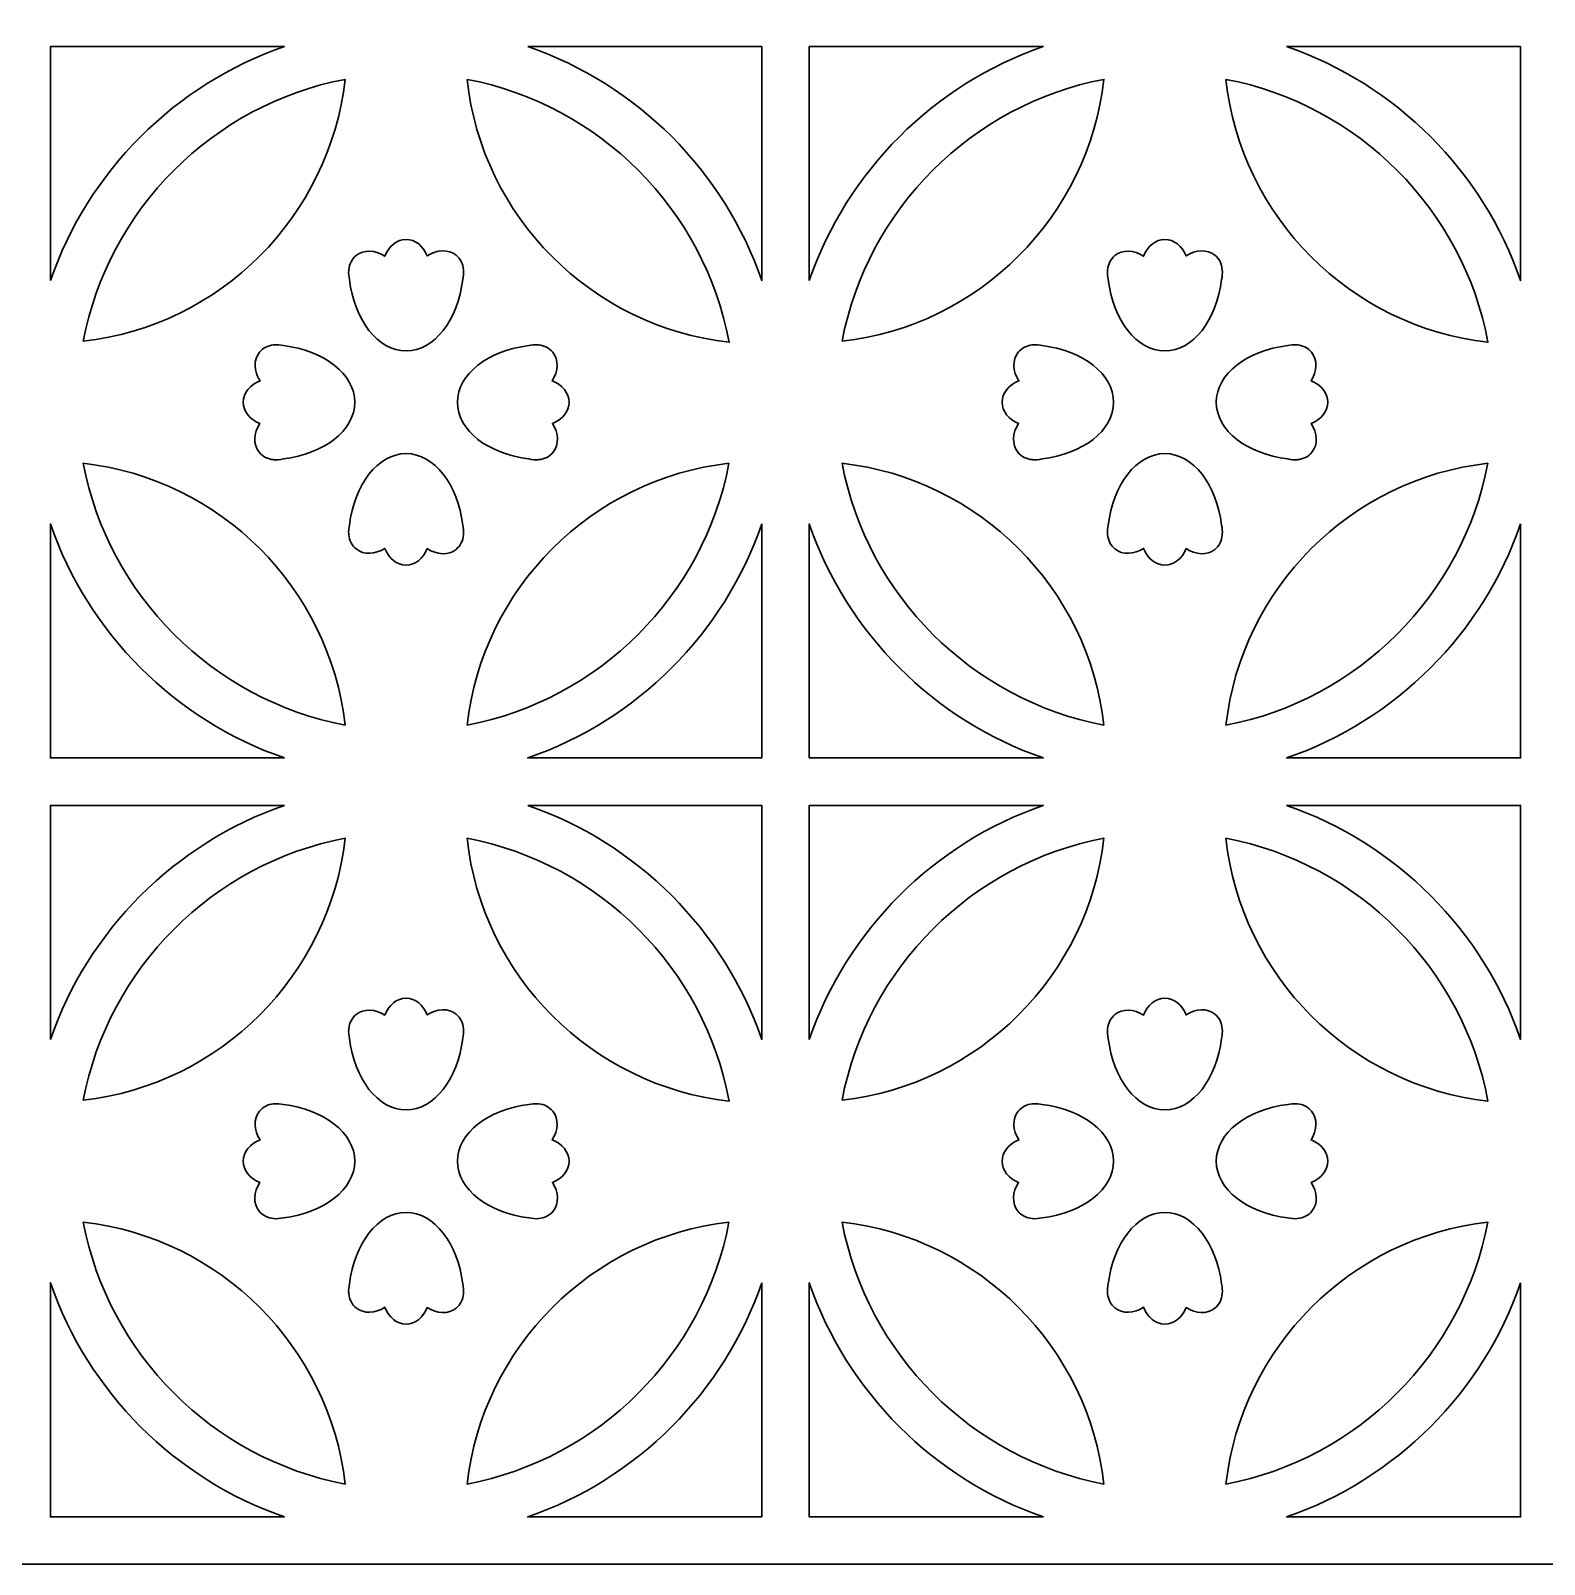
# Model space of a CAD drawing. Header units: centimetres. Extents: x -27 to -10.7, y 0.4 to 8.6.
# Drawn here: x -24.22 to -18.87, y 0.38 to 5.8 of the extents above; entities that cross this region are included whole.
import ezdxf

# ---------------------------------------------------------------- set-up
doc = ezdxf.new("R2010")
doc.units = ezdxf.units.CM
doc.header["$MEASUREMENT"] = 0
doc.layers.add('layer 1', color=7, linetype='Continuous')

msp = doc.modelspace()

# ---------------------------------------------------------------- linework, layer by layer
at = {"layer": 'layer 1', "color": 250, "lineweight": 30}
for points, knots in [([(-24.31825, 0.38184), (-24.31825, 0.38184), (-26.99914, 0.38184), (-26.99914, 0.38184), (-26.99914, 0.38184), (-26.99914, 0.38184), (-26.99914, 3.06274), (-26.99914, 3.06274), (-26.99914, 3.06274), (-26.99914, 3.06274), (-26.99914, 3.23029), (-26.99914, 3.23029), (-26.99914, 3.23029), (-26.99914, 3.23029), (-26.99914, 5.74409), (-26.99914, 5.74409), (-26.99914, 5.74409), (-26.99914, 5.74409), (-26.99914, 5.91119), (-26.99914, 5.91119), (-26.99914, 5.91119), (-26.99914, 5.91119), (-26.99914, 8.59253), (-26.99914, 8.59253), (-26.99914, 8.59253), (-26.99914, 8.59253), (-24.31825, 8.59253), (-24.31825, 8.59253), (-24.31825, 8.59253), (-24.31825, 8.59253), (-24.1507, 8.59253), (-24.1507, 8.59253), (-24.1507, 8.59253), (-24.1507, 8.59253), (-21.63736, 8.59253), (-21.63736, 8.59253), (-21.63736, 8.59253), (-21.63736, 8.59253), (-21.4698, 8.59253), (-21.4698, 8.59253), (-21.4698, 8.59253), (-21.4698, 8.59253), (-18.95647, 8.59253), (-18.95647, 8.59253), (-18.95647, 8.59253), (-18.95647, 8.59253), (-18.78891, 8.59253), (-18.78891, 8.59253), (-18.78891, 8.59253), (-18.78891, 8.59253), (-16.27558, 8.59253), (-16.27558, 8.59253), (-16.27558, 8.59253), (-16.27558, 8.59253), (-16.10802, 8.59253), (-16.10802, 8.59253), (-16.10802, 8.59253), (-16.10802, 8.59253), (-13.59468, 8.59253), (-13.59468, 8.59253), (-13.59468, 8.59253), (-13.59468, 8.59253), (-13.42713, 8.59253), (-13.42713, 8.59253), (-13.42713, 8.59253), (-13.42713, 8.59253), (-10.74624, 8.59253), (-10.74624, 8.59253), (-10.74624, 8.59253), (-10.74624, 8.59253), (-10.74624, 5.91119), (-10.74624, 5.91119), (-10.74624, 5.91119), (-10.74624, 5.91119), (-10.74624, 5.74409), (-10.74624, 5.74409), (-10.74624, 5.74409), (-10.74624, 5.74409), (-10.74624, 3.23029), (-10.74624, 3.23029), (-10.74624, 3.23029), (-10.74624, 3.23029), (-10.74624, 3.06274), (-10.74624, 3.06274), (-10.74624, 3.06274), (-10.74624, 3.06274), (-10.74624, 0.38184), (-10.74624, 0.38184), (-10.74624, 0.38184), (-10.74624, 0.38184), (-13.42713, 0.38184), (-13.42713, 0.38184), (-13.42713, 0.38184), (-13.42713, 0.38184), (-13.59468, 0.38184), (-13.59468, 0.38184), (-13.59468, 0.38184), (-13.59468, 0.38184), (-16.10802, 0.38184), (-16.10802, 0.38184), (-16.10802, 0.38184), (-16.10802, 0.38184), (-16.27558, 0.38184), (-16.27558, 0.38184), (-16.27558, 0.38184), (-16.27558, 0.38184), (-18.78891, 0.38184), (-18.78891, 0.38184), (-18.78891, 0.38184), (-18.78891, 0.38184), (-18.95647, 0.38184), (-18.95647, 0.38184), (-18.95647, 0.38184), (-18.95647, 0.38184), (-21.4698, 0.38184), (-21.4698, 0.38184), (-21.4698, 0.38184), (-21.4698, 0.38184), (-21.63736, 0.38184), (-21.63736, 0.38184), (-21.63736, 0.38184), (-21.63736, 0.38184), (-24.1507, 0.38184), (-24.1507, 0.38184), (-24.1507, 0.38184), (-24.1507, 0.38184), (-24.31825, 0.38184), (-24.31825, 0.38184)], [0, 0, 0, 0, 0.030303, 0.030303, 0.030303, 0.030303, 0.0606061, 0.0606061, 0.0606061, 0.0606061, 0.0909091, 0.0909091, 0.0909091, 0.0909091, 0.1212121, 0.1212121, 0.1212121, 0.1212121, 0.1515152, 0.1515152, 0.1515152, 0.1515152, 0.1818182, 0.1818182, 0.1818182, 0.1818182, 0.2121212, 0.2121212, 0.2121212, 0.2121212, 0.2424242, 0.2424242, 0.2424242, 0.2424242, 0.2727273, 0.2727273, 0.2727273, 0.2727273, 0.3030303, 0.3030303, 0.3030303, 0.3030303, 0.3333333, 0.3333333, 0.3333333, 0.3333333, 0.3636364, 0.3636364, 0.3636364, 0.3636364, 0.3939394, 0.3939394, 0.3939394, 0.3939394, 0.4242424, 0.4242424, 0.4242424, 0.4242424, 0.4545455, 0.4545455, 0.4545455, 0.4545455, 0.4848485, 0.4848485, 0.4848485, 0.4848485, 0.5151515, 0.5151515, 0.5151515, 0.5151515, 0.5454545, 0.5454545, 0.5454545, 0.5454545, 0.5757576, 0.5757576, 0.5757576, 0.5757576, 0.6060606, 0.6060606, 0.6060606, 0.6060606, 0.6363636, 0.6363636, 0.6363636, 0.6363636, 0.6666667, 0.6666667, 0.6666667, 0.6666667, 0.6969697, 0.6969697, 0.6969697, 0.6969697, 0.7272727, 0.7272727, 0.7272727, 0.7272727, 0.7575758, 0.7575758, 0.7575758, 0.7575758, 0.7878788, 0.7878788, 0.7878788, 0.7878788, 0.8181818, 0.8181818, 0.8181818, 0.8181818, 0.8484848, 0.8484848, 0.8484848, 0.8484848, 0.8787879, 0.8787879, 0.8787879, 0.8787879, 0.9090909, 0.9090909, 0.9090909, 0.9090909, 0.9393939, 0.9393939, 0.9393939, 0.9393939, 1, 1, 1, 1]), ([(-24.1507, 4.9166), (-24.01757, 5.30313), (-23.7103, 5.61043), (-23.32384, 5.74363), (-23.32384, 5.74363), (-23.32384, 5.74363), (-24.1507, 5.74363), (-24.1507, 5.74363), (-24.1507, 5.74363), (-24.1507, 5.74363), (-24.1507, 4.9166), (-24.1507, 4.9166)], [0, 0, 0, 0, 0.25, 0.25, 0.25, 0.25, 0.5, 0.5, 0.5, 0.5, 1, 1, 1, 1]), ([(-22.46413, 5.74363), (-22.07774, 5.61046), (-21.77054, 5.30327), (-21.63736, 4.91686), (-21.63736, 4.91686), (-21.63736, 4.91686), (-21.63736, 5.74363), (-21.63736, 5.74363), (-21.63736, 5.74363), (-21.63736, 5.74363), (-22.46413, 5.74363), (-22.46413, 5.74363)], [0, 0, 0, 0, 0.25, 0.25, 0.25, 0.25, 0.5, 0.5, 0.5, 0.5, 1, 1, 1, 1]), ([(-21.4698, 4.9166), (-21.33668, 5.30313), (-21.02941, 5.61043), (-20.64295, 5.74363), (-20.64295, 5.74363), (-20.64295, 5.74363), (-21.4698, 5.74363), (-21.4698, 5.74363), (-21.4698, 5.74363), (-21.4698, 5.74363), (-21.4698, 4.9166), (-21.4698, 4.9166)], [0, 0, 0, 0, 0.25, 0.25, 0.25, 0.25, 0.5, 0.5, 0.5, 0.5, 1, 1, 1, 1]), ([(-19.78324, 5.74363), (-19.39685, 5.61046), (-19.08964, 5.30327), (-18.95647, 4.91686), (-18.95647, 4.91686), (-18.95647, 4.91686), (-18.95647, 5.74363), (-18.95647, 5.74363), (-18.95647, 5.74363), (-18.95647, 5.74363), (-19.78324, 5.74363), (-19.78324, 5.74363)], [0, 0, 0, 0, 0.25, 0.25, 0.25, 0.25, 0.5, 0.5, 0.5, 0.5, 1, 1, 1, 1]), ([(-24.03465, 4.70262), (-23.94608, 5.16906), (-23.57615, 5.53905), (-23.10968, 5.62759), (-23.10968, 5.62759), (-23.16363, 5.14363), (-23.55071, 4.75656), (-24.03465, 4.70262)], [0, 0, 0, 0, 0.3333333, 0.3333333, 0.3333333, 0.3333333, 1, 1, 1, 1]), ([(-22.67876, 5.62767), (-22.21091, 5.53902), (-21.84003, 5.16731), (-21.75266, 4.69901), (-21.75266, 4.69901), (-22.23815, 4.75279), (-22.62631, 5.14181), (-22.67876, 5.62767)], [0, 0, 0, 0, 0.3333333, 0.3333333, 0.3333333, 0.3333333, 1, 1, 1, 1]), ([(-21.35376, 4.70262), (-21.26519, 5.16906), (-20.89526, 5.53905), (-20.42879, 5.62759), (-20.42879, 5.62759), (-20.48274, 5.14363), (-20.86982, 4.75656), (-21.35376, 4.70262)], [0, 0, 0, 0, 0.3333333, 0.3333333, 0.3333333, 0.3333333, 1, 1, 1, 1]), ([(-19.99786, 5.62767), (-19.53001, 5.53902), (-19.15914, 5.16731), (-19.07177, 4.69901), (-19.07177, 4.69901), (-19.55726, 4.75279), (-19.94542, 5.14181), (-19.99786, 5.62767)], [0, 0, 0, 0, 0.3333333, 0.3333333, 0.3333333, 0.3333333, 1, 1, 1, 1]), ([(-23.09429, 4.92055), (-23.09674, 4.93111), (-23.09758, 4.94158), (-23.09687, 4.95159), (-23.09687, 4.95159), (-23.09687, 4.95159), (-23.09704, 4.95502), (-23.09704, 4.95502), (-23.09704, 4.95502), (-23.09704, 4.95502), (-23.09657, 4.95502), (-23.09657, 4.95502), (-23.09657, 4.95502), (-23.09441, 4.975), (-23.08573, 4.99288), (-23.0706, 5.00512), (-23.0706, 5.00512), (-23.04359, 5.02693), (-23.00351, 5.02475), (-22.96942, 5.00298), (-22.96942, 5.00298), (-22.95561, 5.03817), (-22.92707, 5.06238), (-22.89414, 5.06238), (-22.89414, 5.06238), (-22.86148, 5.06238), (-22.83319, 5.03855), (-22.81927, 5.00381), (-22.81927, 5.00381), (-22.78504, 5.02599), (-22.74463, 5.02837), (-22.71743, 5.00635), (-22.71743, 5.00635), (-22.70197, 4.99388), (-22.69332, 4.97552), (-22.69137, 4.95502), (-22.69137, 4.95502), (-22.69137, 4.95502), (-22.69125, 4.95502), (-22.69125, 4.95502), (-22.69125, 4.95502), (-22.69125, 4.95502), (-22.69129, 4.95422), (-22.69129, 4.95422), (-22.69129, 4.95422), (-22.69036, 4.94342), (-22.69128, 4.93208), (-22.69406, 4.92064), (-22.69406, 4.92064), (-22.71105, 4.7772), (-22.79417, 4.66827), (-22.89414, 4.66827), (-22.89414, 4.66827), (-22.99411, 4.66827), (-23.07725, 4.77717), (-23.09429, 4.92055)], [0, 0, 0, 0, 0.0666667, 0.0666667, 0.0666667, 0.0666667, 0.1333333, 0.1333333, 0.1333333, 0.1333333, 0.2, 0.2, 0.2, 0.2, 0.2666667, 0.2666667, 0.2666667, 0.2666667, 0.3333333, 0.3333333, 0.3333333, 0.3333333, 0.4, 0.4, 0.4, 0.4, 0.4666667, 0.4666667, 0.4666667, 0.4666667, 0.5333333, 0.5333333, 0.5333333, 0.5333333, 0.6, 0.6, 0.6, 0.6, 0.6666667, 0.6666667, 0.6666667, 0.6666667, 0.7333333, 0.7333333, 0.7333333, 0.7333333, 0.8, 0.8, 0.8, 0.8, 0.8666667, 0.8666667, 0.8666667, 0.8666667, 1, 1, 1, 1]), ([(-20.41339, 4.92055), (-20.41584, 4.93111), (-20.41669, 4.94158), (-20.41598, 4.95159), (-20.41598, 4.95159), (-20.41598, 4.95159), (-20.41614, 4.95502), (-20.41614, 4.95502), (-20.41614, 4.95502), (-20.41614, 4.95502), (-20.41568, 4.95502), (-20.41568, 4.95502), (-20.41568, 4.95502), (-20.41352, 4.975), (-20.40484, 4.99288), (-20.3897, 5.00512), (-20.3897, 5.00512), (-20.3627, 5.02693), (-20.32262, 5.02475), (-20.28852, 5.00298), (-20.28852, 5.00298), (-20.27472, 5.03817), (-20.24618, 5.06238), (-20.21325, 5.06238), (-20.21325, 5.06238), (-20.18058, 5.06238), (-20.1523, 5.03855), (-20.13838, 5.00381), (-20.13838, 5.00381), (-20.10415, 5.02599), (-20.06373, 5.02837), (-20.03654, 5.00635), (-20.03654, 5.00635), (-20.02108, 4.99388), (-20.01243, 4.97552), (-20.01048, 4.95502), (-20.01048, 4.95502), (-20.01048, 4.95502), (-20.01036, 4.95502), (-20.01036, 4.95502), (-20.01036, 4.95502), (-20.01036, 4.95502), (-20.0104, 4.95422), (-20.0104, 4.95422), (-20.0104, 4.95422), (-20.00947, 4.94342), (-20.01039, 4.93208), (-20.01317, 4.92064), (-20.01317, 4.92064), (-20.03016, 4.7772), (-20.11328, 4.66827), (-20.21325, 4.66827), (-20.21325, 4.66827), (-20.31321, 4.66827), (-20.39636, 4.77717), (-20.41339, 4.92055)], [0, 0, 0, 0, 0.0666667, 0.0666667, 0.0666667, 0.0666667, 0.1333333, 0.1333333, 0.1333333, 0.1333333, 0.2, 0.2, 0.2, 0.2, 0.2666667, 0.2666667, 0.2666667, 0.2666667, 0.3333333, 0.3333333, 0.3333333, 0.3333333, 0.4, 0.4, 0.4, 0.4, 0.4666667, 0.4666667, 0.4666667, 0.4666667, 0.5333333, 0.5333333, 0.5333333, 0.5333333, 0.6, 0.6, 0.6, 0.6, 0.6666667, 0.6666667, 0.6666667, 0.6666667, 0.7333333, 0.7333333, 0.7333333, 0.7333333, 0.8, 0.8, 0.8, 0.8, 0.8666667, 0.8666667, 0.8666667, 0.8666667, 1, 1, 1, 1]), ([(-23.32773, 4.68712), (-23.33828, 4.68957), (-23.34875, 4.69041), (-23.35876, 4.6897), (-23.35876, 4.6897), (-23.35876, 4.6897), (-23.36219, 4.68987), (-23.36219, 4.68987), (-23.36219, 4.68987), (-23.36219, 4.68987), (-23.36219, 4.6894), (-23.36219, 4.6894), (-23.36219, 4.6894), (-23.38217, 4.68724), (-23.40005, 4.67856), (-23.41229, 4.66343), (-23.41229, 4.66343), (-23.43411, 4.63642), (-23.43192, 4.59634), (-23.41015, 4.56225), (-23.41015, 4.56225), (-23.44534, 4.54844), (-23.46955, 4.5199), (-23.46955, 4.48697), (-23.46955, 4.48697), (-23.46955, 4.45431), (-23.44572, 4.42602), (-23.41098, 4.4121), (-23.41098, 4.4121), (-23.43316, 4.37787), (-23.43554, 4.33746), (-23.41352, 4.31026), (-23.41352, 4.31026), (-23.40105, 4.2948), (-23.38269, 4.28615), (-23.36219, 4.2842), (-23.36219, 4.2842), (-23.36219, 4.2842), (-23.36219, 4.28408), (-23.36219, 4.28408), (-23.36219, 4.28408), (-23.36219, 4.28408), (-23.36139, 4.28412), (-23.36139, 4.28412), (-23.36139, 4.28412), (-23.35059, 4.28319), (-23.33925, 4.28411), (-23.32781, 4.28689), (-23.32781, 4.28689), (-23.18437, 4.30388), (-23.07544, 4.387), (-23.07544, 4.48697), (-23.07544, 4.48697), (-23.07544, 4.58693), (-23.18434, 4.67008), (-23.32773, 4.68712)], [0, 0, 0, 0, 0.0666667, 0.0666667, 0.0666667, 0.0666667, 0.1333333, 0.1333333, 0.1333333, 0.1333333, 0.2, 0.2, 0.2, 0.2, 0.2666667, 0.2666667, 0.2666667, 0.2666667, 0.3333333, 0.3333333, 0.3333333, 0.3333333, 0.4, 0.4, 0.4, 0.4, 0.4666667, 0.4666667, 0.4666667, 0.4666667, 0.5333333, 0.5333333, 0.5333333, 0.5333333, 0.6, 0.6, 0.6, 0.6, 0.6666667, 0.6666667, 0.6666667, 0.6666667, 0.7333333, 0.7333333, 0.7333333, 0.7333333, 0.8, 0.8, 0.8, 0.8, 0.8666667, 0.8666667, 0.8666667, 0.8666667, 1, 1, 1, 1]), ([(-22.46034, 4.68712), (-22.44979, 4.68957), (-22.43932, 4.69041), (-22.4293, 4.6897), (-22.4293, 4.6897), (-22.4293, 4.6897), (-22.42588, 4.68987), (-22.42588, 4.68987), (-22.42588, 4.68987), (-22.42588, 4.68987), (-22.42588, 4.6894), (-22.42588, 4.6894), (-22.42588, 4.6894), (-22.4059, 4.68724), (-22.38801, 4.67856), (-22.37578, 4.66343), (-22.37578, 4.66343), (-22.35396, 4.63642), (-22.35615, 4.59634), (-22.37791, 4.56225), (-22.37791, 4.56225), (-22.34273, 4.54844), (-22.31852, 4.5199), (-22.31852, 4.48697), (-22.31852, 4.48697), (-22.31852, 4.45431), (-22.34234, 4.42602), (-22.37709, 4.4121), (-22.37709, 4.4121), (-22.35491, 4.37787), (-22.35253, 4.33746), (-22.37455, 4.31026), (-22.37455, 4.31026), (-22.38702, 4.2948), (-22.40538, 4.28615), (-22.42588, 4.2842), (-22.42588, 4.2842), (-22.42588, 4.2842), (-22.42588, 4.28408), (-22.42588, 4.28408), (-22.42588, 4.28408), (-22.42588, 4.28408), (-22.42668, 4.28412), (-22.42668, 4.28412), (-22.42668, 4.28412), (-22.43747, 4.28319), (-22.44882, 4.28411), (-22.46026, 4.28689), (-22.46026, 4.28689), (-22.6037, 4.30388), (-22.71263, 4.387), (-22.71263, 4.48697), (-22.71263, 4.48697), (-22.71263, 4.58693), (-22.60373, 4.67008), (-22.46034, 4.68712)], [0, 0, 0, 0, 0.0666667, 0.0666667, 0.0666667, 0.0666667, 0.1333333, 0.1333333, 0.1333333, 0.1333333, 0.2, 0.2, 0.2, 0.2, 0.2666667, 0.2666667, 0.2666667, 0.2666667, 0.3333333, 0.3333333, 0.3333333, 0.3333333, 0.4, 0.4, 0.4, 0.4, 0.4666667, 0.4666667, 0.4666667, 0.4666667, 0.5333333, 0.5333333, 0.5333333, 0.5333333, 0.6, 0.6, 0.6, 0.6, 0.6666667, 0.6666667, 0.6666667, 0.6666667, 0.7333333, 0.7333333, 0.7333333, 0.7333333, 0.8, 0.8, 0.8, 0.8, 0.8666667, 0.8666667, 0.8666667, 0.8666667, 1, 1, 1, 1]), ([(-20.64683, 4.68712), (-20.65739, 4.68957), (-20.66785, 4.69041), (-20.67787, 4.6897), (-20.67787, 4.6897), (-20.67787, 4.6897), (-20.68129, 4.68987), (-20.68129, 4.68987), (-20.68129, 4.68987), (-20.68129, 4.68987), (-20.68129, 4.6894), (-20.68129, 4.6894), (-20.68129, 4.6894), (-20.70128, 4.68724), (-20.71916, 4.67856), (-20.7314, 4.66343), (-20.7314, 4.66343), (-20.75321, 4.63642), (-20.75102, 4.59634), (-20.72926, 4.56225), (-20.72926, 4.56225), (-20.76445, 4.54844), (-20.78866, 4.5199), (-20.78866, 4.48697), (-20.78866, 4.48697), (-20.78866, 4.45431), (-20.76483, 4.42602), (-20.73008, 4.4121), (-20.73008, 4.4121), (-20.75227, 4.37787), (-20.75465, 4.33746), (-20.73263, 4.31026), (-20.73263, 4.31026), (-20.72016, 4.2948), (-20.7018, 4.28615), (-20.68129, 4.2842), (-20.68129, 4.2842), (-20.68129, 4.2842), (-20.68129, 4.28408), (-20.68129, 4.28408), (-20.68129, 4.28408), (-20.68129, 4.28408), (-20.6805, 4.28412), (-20.6805, 4.28412), (-20.6805, 4.28412), (-20.6697, 4.28319), (-20.65836, 4.28411), (-20.64692, 4.28689), (-20.64692, 4.28689), (-20.50347, 4.30388), (-20.39455, 4.387), (-20.39455, 4.48697), (-20.39455, 4.48697), (-20.39455, 4.58693), (-20.50345, 4.67008), (-20.64683, 4.68712)], [0, 0, 0, 0, 0.0666667, 0.0666667, 0.0666667, 0.0666667, 0.1333333, 0.1333333, 0.1333333, 0.1333333, 0.2, 0.2, 0.2, 0.2, 0.2666667, 0.2666667, 0.2666667, 0.2666667, 0.3333333, 0.3333333, 0.3333333, 0.3333333, 0.4, 0.4, 0.4, 0.4, 0.4666667, 0.4666667, 0.4666667, 0.4666667, 0.5333333, 0.5333333, 0.5333333, 0.5333333, 0.6, 0.6, 0.6, 0.6, 0.6666667, 0.6666667, 0.6666667, 0.6666667, 0.7333333, 0.7333333, 0.7333333, 0.7333333, 0.8, 0.8, 0.8, 0.8, 0.8666667, 0.8666667, 0.8666667, 0.8666667, 1, 1, 1, 1]), ([(-19.77945, 4.68712), (-19.7689, 4.68957), (-19.75843, 4.69041), (-19.74841, 4.6897), (-19.74841, 4.6897), (-19.74841, 4.6897), (-19.74499, 4.68987), (-19.74499, 4.68987), (-19.74499, 4.68987), (-19.74499, 4.68987), (-19.74499, 4.6894), (-19.74499, 4.6894), (-19.74499, 4.6894), (-19.72501, 4.68724), (-19.70712, 4.67856), (-19.69489, 4.66343), (-19.69489, 4.66343), (-19.67307, 4.63642), (-19.67526, 4.59634), (-19.69702, 4.56225), (-19.69702, 4.56225), (-19.66184, 4.54844), (-19.63763, 4.5199), (-19.63763, 4.48697), (-19.63763, 4.48697), (-19.63763, 4.45431), (-19.66145, 4.42602), (-19.6962, 4.4121), (-19.6962, 4.4121), (-19.67402, 4.37787), (-19.67164, 4.33746), (-19.69366, 4.31026), (-19.69366, 4.31026), (-19.70612, 4.2948), (-19.72449, 4.28615), (-19.74499, 4.2842), (-19.74499, 4.2842), (-19.74499, 4.2842), (-19.74499, 4.28408), (-19.74499, 4.28408), (-19.74499, 4.28408), (-19.74499, 4.28408), (-19.74578, 4.28412), (-19.74578, 4.28412), (-19.74578, 4.28412), (-19.75658, 4.28319), (-19.76793, 4.28411), (-19.77937, 4.28689), (-19.77937, 4.28689), (-19.92281, 4.30388), (-20.03174, 4.387), (-20.03174, 4.48697), (-20.03174, 4.48697), (-20.03174, 4.58693), (-19.92284, 4.67008), (-19.77945, 4.68712)], [0, 0, 0, 0, 0.0666667, 0.0666667, 0.0666667, 0.0666667, 0.1333333, 0.1333333, 0.1333333, 0.1333333, 0.2, 0.2, 0.2, 0.2, 0.2666667, 0.2666667, 0.2666667, 0.2666667, 0.3333333, 0.3333333, 0.3333333, 0.3333333, 0.4, 0.4, 0.4, 0.4, 0.4666667, 0.4666667, 0.4666667, 0.4666667, 0.5333333, 0.5333333, 0.5333333, 0.5333333, 0.6, 0.6, 0.6, 0.6, 0.6666667, 0.6666667, 0.6666667, 0.6666667, 0.7333333, 0.7333333, 0.7333333, 0.7333333, 0.8, 0.8, 0.8, 0.8, 0.8666667, 0.8666667, 0.8666667, 0.8666667, 1, 1, 1, 1]), ([(-23.09429, 4.05317), (-23.09674, 4.04262), (-23.09758, 4.03215), (-23.09687, 4.02213), (-23.09687, 4.02213), (-23.09687, 4.02213), (-23.09704, 4.01871), (-23.09704, 4.01871), (-23.09704, 4.01871), (-23.09704, 4.01871), (-23.09657, 4.01871), (-23.09657, 4.01871), (-23.09657, 4.01871), (-23.09441, 3.99873), (-23.08573, 3.98084), (-23.0706, 3.96861), (-23.0706, 3.96861), (-23.04359, 3.94679), (-23.00351, 3.94898), (-22.96942, 3.97074), (-22.96942, 3.97074), (-22.95561, 3.93556), (-22.92707, 3.91135), (-22.89414, 3.91135), (-22.89414, 3.91135), (-22.86148, 3.91135), (-22.83319, 3.93517), (-22.81927, 3.96992), (-22.81927, 3.96992), (-22.78504, 3.94774), (-22.74463, 3.94536), (-22.71743, 3.96738), (-22.71743, 3.96738), (-22.70197, 3.97984), (-22.69332, 3.99821), (-22.69137, 4.01871), (-22.69137, 4.01871), (-22.69137, 4.01871), (-22.69125, 4.01871), (-22.69125, 4.01871), (-22.69125, 4.01871), (-22.69125, 4.01871), (-22.69129, 4.01951), (-22.69129, 4.01951), (-22.69129, 4.01951), (-22.69036, 4.0303), (-22.69128, 4.04165), (-22.69406, 4.05309), (-22.69406, 4.05309), (-22.71105, 4.19653), (-22.79417, 4.30546), (-22.89414, 4.30546), (-22.89414, 4.30546), (-22.99411, 4.30546), (-23.07725, 4.19656), (-23.09429, 4.05317)], [0, 0, 0, 0, 0.0666667, 0.0666667, 0.0666667, 0.0666667, 0.1333333, 0.1333333, 0.1333333, 0.1333333, 0.2, 0.2, 0.2, 0.2, 0.2666667, 0.2666667, 0.2666667, 0.2666667, 0.3333333, 0.3333333, 0.3333333, 0.3333333, 0.4, 0.4, 0.4, 0.4, 0.4666667, 0.4666667, 0.4666667, 0.4666667, 0.5333333, 0.5333333, 0.5333333, 0.5333333, 0.6, 0.6, 0.6, 0.6, 0.6666667, 0.6666667, 0.6666667, 0.6666667, 0.7333333, 0.7333333, 0.7333333, 0.7333333, 0.8, 0.8, 0.8, 0.8, 0.8666667, 0.8666667, 0.8666667, 0.8666667, 1, 1, 1, 1]), ([(-20.41339, 4.05317), (-20.41584, 4.04262), (-20.41669, 4.03215), (-20.41598, 4.02213), (-20.41598, 4.02213), (-20.41598, 4.02213), (-20.41614, 4.01871), (-20.41614, 4.01871), (-20.41614, 4.01871), (-20.41614, 4.01871), (-20.41568, 4.01871), (-20.41568, 4.01871), (-20.41568, 4.01871), (-20.41352, 3.99873), (-20.40484, 3.98084), (-20.3897, 3.96861), (-20.3897, 3.96861), (-20.3627, 3.94679), (-20.32262, 3.94898), (-20.28852, 3.97074), (-20.28852, 3.97074), (-20.27472, 3.93556), (-20.24618, 3.91135), (-20.21325, 3.91135), (-20.21325, 3.91135), (-20.18058, 3.91135), (-20.1523, 3.93517), (-20.13838, 3.96992), (-20.13838, 3.96992), (-20.10415, 3.94774), (-20.06373, 3.94536), (-20.03654, 3.96738), (-20.03654, 3.96738), (-20.02108, 3.97984), (-20.01243, 3.99821), (-20.01048, 4.01871), (-20.01048, 4.01871), (-20.01048, 4.01871), (-20.01036, 4.01871), (-20.01036, 4.01871), (-20.01036, 4.01871), (-20.01036, 4.01871), (-20.0104, 4.01951), (-20.0104, 4.01951), (-20.0104, 4.01951), (-20.00947, 4.0303), (-20.01039, 4.04165), (-20.01317, 4.05309), (-20.01317, 4.05309), (-20.03016, 4.19653), (-20.11328, 4.30546), (-20.21325, 4.30546), (-20.21325, 4.30546), (-20.31321, 4.30546), (-20.39636, 4.19656), (-20.41339, 4.05317)], [0, 0, 0, 0, 0.0666667, 0.0666667, 0.0666667, 0.0666667, 0.1333333, 0.1333333, 0.1333333, 0.1333333, 0.2, 0.2, 0.2, 0.2, 0.2666667, 0.2666667, 0.2666667, 0.2666667, 0.3333333, 0.3333333, 0.3333333, 0.3333333, 0.4, 0.4, 0.4, 0.4, 0.4666667, 0.4666667, 0.4666667, 0.4666667, 0.5333333, 0.5333333, 0.5333333, 0.5333333, 0.6, 0.6, 0.6, 0.6, 0.6666667, 0.6666667, 0.6666667, 0.6666667, 0.7333333, 0.7333333, 0.7333333, 0.7333333, 0.8, 0.8, 0.8, 0.8, 0.8666667, 0.8666667, 0.8666667, 0.8666667, 1, 1, 1, 1]), ([(-23.10968, 3.34633), (-23.57614, 3.43489), (-23.94612, 3.80483), (-24.03467, 4.27131), (-24.03467, 4.27131), (-23.55072, 4.21736), (-23.16362, 3.83027), (-23.10968, 3.34633)], [0, 0, 0, 0, 0.3333333, 0.3333333, 0.3333333, 0.3333333, 1, 1, 1, 1]), ([(-21.75336, 4.27131), (-21.84191, 3.80487), (-22.21186, 3.43487), (-22.67833, 3.34633), (-22.67833, 3.34633), (-22.62438, 3.83027), (-22.23731, 4.21736), (-21.75336, 4.27131)], [0, 0, 0, 0, 0.3333333, 0.3333333, 0.3333333, 0.3333333, 1, 1, 1, 1]), ([(-20.42879, 3.34633), (-20.89524, 3.43489), (-21.26523, 3.80483), (-21.35378, 4.27131), (-21.35378, 4.27131), (-20.86983, 4.21736), (-20.48273, 3.83027), (-20.42879, 3.34633)], [0, 0, 0, 0, 0.3333333, 0.3333333, 0.3333333, 0.3333333, 1, 1, 1, 1]), ([(-19.07247, 4.27131), (-19.16102, 3.80487), (-19.53097, 3.43487), (-19.99744, 3.34633), (-19.99744, 3.34633), (-19.94349, 3.83027), (-19.55641, 4.21736), (-19.07247, 4.27131)], [0, 0, 0, 0, 0.3333333, 0.3333333, 0.3333333, 0.3333333, 1, 1, 1, 1]), ([(-23.32358, 3.2303), (-23.71019, 3.36345), (-24.01753, 3.67083), (-24.1507, 4.05742), (-24.1507, 4.05742), (-24.1507, 4.05742), (-24.1507, 3.2303), (-24.1507, 3.2303), (-24.1507, 3.2303), (-24.1507, 3.2303), (-23.32358, 3.2303), (-23.32358, 3.2303)], [0, 0, 0, 0, 0.25, 0.25, 0.25, 0.25, 0.5, 0.5, 0.5, 0.5, 1, 1, 1, 1]), ([(-21.63736, 4.05716), (-21.77056, 3.67067), (-22.07788, 3.36343), (-22.46439, 3.2303), (-22.46439, 3.2303), (-22.46439, 3.2303), (-21.63736, 3.2303), (-21.63736, 3.2303), (-21.63736, 3.2303), (-21.63736, 3.2303), (-21.63736, 4.05716), (-21.63736, 4.05716)], [0, 0, 0, 0, 0.25, 0.25, 0.25, 0.25, 0.5, 0.5, 0.5, 0.5, 1, 1, 1, 1]), ([(-20.64269, 3.2303), (-21.0293, 3.36345), (-21.33664, 3.67083), (-21.4698, 4.05742), (-21.4698, 4.05742), (-21.4698, 4.05742), (-21.4698, 3.2303), (-21.4698, 3.2303), (-21.4698, 3.2303), (-21.4698, 3.2303), (-20.64269, 3.2303), (-20.64269, 3.2303)], [0, 0, 0, 0, 0.25, 0.25, 0.25, 0.25, 0.5, 0.5, 0.5, 0.5, 1, 1, 1, 1]), ([(-18.95647, 4.05716), (-19.08967, 3.67067), (-19.39699, 3.36343), (-19.7835, 3.2303), (-19.7835, 3.2303), (-19.7835, 3.2303), (-18.95647, 3.2303), (-18.95647, 3.2303), (-18.95647, 3.2303), (-18.95647, 3.2303), (-18.95647, 4.05716), (-18.95647, 4.05716)], [0, 0, 0, 0, 0.25, 0.25, 0.25, 0.25, 0.5, 0.5, 0.5, 0.5, 1, 1, 1, 1]), ([(-24.1507, 2.23569), (-24.01757, 2.62222), (-23.7103, 2.92952), (-23.32384, 3.06273), (-23.32384, 3.06273), (-23.32384, 3.06273), (-24.1507, 3.06273), (-24.1507, 3.06273), (-24.1507, 3.06273), (-24.1507, 3.06273), (-24.1507, 2.23569), (-24.1507, 2.23569)], [0, 0, 0, 0, 0.25, 0.25, 0.25, 0.25, 0.5, 0.5, 0.5, 0.5, 1, 1, 1, 1]), ([(-22.46413, 3.06273), (-22.07774, 2.92955), (-21.77054, 2.62236), (-21.63736, 2.23595), (-21.63736, 2.23595), (-21.63736, 2.23595), (-21.63736, 3.06273), (-21.63736, 3.06273), (-21.63736, 3.06273), (-21.63736, 3.06273), (-22.46413, 3.06273), (-22.46413, 3.06273)], [0, 0, 0, 0, 0.25, 0.25, 0.25, 0.25, 0.5, 0.5, 0.5, 0.5, 1, 1, 1, 1]), ([(-21.4698, 2.23569), (-21.33668, 2.62222), (-21.02941, 2.92952), (-20.64295, 3.06273), (-20.64295, 3.06273), (-20.64295, 3.06273), (-21.4698, 3.06273), (-21.4698, 3.06273), (-21.4698, 3.06273), (-21.4698, 3.06273), (-21.4698, 2.23569), (-21.4698, 2.23569)], [0, 0, 0, 0, 0.25, 0.25, 0.25, 0.25, 0.5, 0.5, 0.5, 0.5, 1, 1, 1, 1]), ([(-19.78324, 3.06273), (-19.39685, 2.92955), (-19.08964, 2.62236), (-18.95647, 2.23595), (-18.95647, 2.23595), (-18.95647, 2.23595), (-18.95647, 3.06273), (-18.95647, 3.06273), (-18.95647, 3.06273), (-18.95647, 3.06273), (-19.78324, 3.06273), (-19.78324, 3.06273)], [0, 0, 0, 0, 0.25, 0.25, 0.25, 0.25, 0.5, 0.5, 0.5, 0.5, 1, 1, 1, 1]), ([(-24.03465, 2.02172), (-23.94608, 2.48816), (-23.57615, 2.85814), (-23.10968, 2.94669), (-23.10968, 2.94669), (-23.16363, 2.46273), (-23.55071, 2.07565), (-24.03465, 2.02172)], [0, 0, 0, 0, 0.3333333, 0.3333333, 0.3333333, 0.3333333, 1, 1, 1, 1]), ([(-22.67876, 2.94677), (-22.21091, 2.85811), (-21.84003, 2.4864), (-21.75266, 2.0181), (-21.75266, 2.0181), (-22.23815, 2.07189), (-22.62631, 2.46091), (-22.67876, 2.94677)], [0, 0, 0, 0, 0.3333333, 0.3333333, 0.3333333, 0.3333333, 1, 1, 1, 1]), ([(-21.35376, 2.02172), (-21.26519, 2.48816), (-20.89526, 2.85814), (-20.42879, 2.94669), (-20.42879, 2.94669), (-20.48274, 2.46273), (-20.86982, 2.07565), (-21.35376, 2.02172)], [0, 0, 0, 0, 0.3333333, 0.3333333, 0.3333333, 0.3333333, 1, 1, 1, 1]), ([(-19.99786, 2.94677), (-19.53001, 2.85811), (-19.15914, 2.4864), (-19.07177, 2.0181), (-19.07177, 2.0181), (-19.55726, 2.07189), (-19.94542, 2.46091), (-19.99786, 2.94677)], [0, 0, 0, 0, 0.3333333, 0.3333333, 0.3333333, 0.3333333, 1, 1, 1, 1]), ([(-23.09429, 2.23965), (-23.09674, 2.2502), (-23.09758, 2.26067), (-23.09687, 2.27069), (-23.09687, 2.27069), (-23.09687, 2.27069), (-23.09704, 2.27411), (-23.09704, 2.27411), (-23.09704, 2.27411), (-23.09704, 2.27411), (-23.09657, 2.27411), (-23.09657, 2.27411), (-23.09657, 2.27411), (-23.09441, 2.29409), (-23.08573, 2.31198), (-23.0706, 2.32421), (-23.0706, 2.32421), (-23.04359, 2.34603), (-23.00351, 2.34384), (-22.96942, 2.32208), (-22.96942, 2.32208), (-22.95561, 2.35727), (-22.92707, 2.38148), (-22.89414, 2.38148), (-22.89414, 2.38148), (-22.86148, 2.38148), (-22.83319, 2.35765), (-22.81927, 2.3229), (-22.81927, 2.3229), (-22.78504, 2.34508), (-22.74463, 2.34747), (-22.71743, 2.32545), (-22.71743, 2.32545), (-22.70197, 2.31298), (-22.69332, 2.29461), (-22.69137, 2.27411), (-22.69137, 2.27411), (-22.69137, 2.27411), (-22.69125, 2.27411), (-22.69125, 2.27411), (-22.69125, 2.27411), (-22.69125, 2.27411), (-22.69129, 2.27332), (-22.69129, 2.27332), (-22.69129, 2.27332), (-22.69036, 2.26252), (-22.69128, 2.25117), (-22.69406, 2.23973), (-22.69406, 2.23973), (-22.71105, 2.09629), (-22.79417, 1.98736), (-22.89414, 1.98736), (-22.89414, 1.98736), (-22.99411, 1.98736), (-23.07725, 2.09626), (-23.09429, 2.23965)], [0, 0, 0, 0, 0.0666667, 0.0666667, 0.0666667, 0.0666667, 0.1333333, 0.1333333, 0.1333333, 0.1333333, 0.2, 0.2, 0.2, 0.2, 0.2666667, 0.2666667, 0.2666667, 0.2666667, 0.3333333, 0.3333333, 0.3333333, 0.3333333, 0.4, 0.4, 0.4, 0.4, 0.4666667, 0.4666667, 0.4666667, 0.4666667, 0.5333333, 0.5333333, 0.5333333, 0.5333333, 0.6, 0.6, 0.6, 0.6, 0.6666667, 0.6666667, 0.6666667, 0.6666667, 0.7333333, 0.7333333, 0.7333333, 0.7333333, 0.8, 0.8, 0.8, 0.8, 0.8666667, 0.8666667, 0.8666667, 0.8666667, 1, 1, 1, 1]), ([(-20.41339, 2.23965), (-20.41584, 2.2502), (-20.41669, 2.26067), (-20.41598, 2.27069), (-20.41598, 2.27069), (-20.41598, 2.27069), (-20.41614, 2.27411), (-20.41614, 2.27411), (-20.41614, 2.27411), (-20.41614, 2.27411), (-20.41568, 2.27411), (-20.41568, 2.27411), (-20.41568, 2.27411), (-20.41352, 2.29409), (-20.40484, 2.31198), (-20.3897, 2.32421), (-20.3897, 2.32421), (-20.3627, 2.34603), (-20.32262, 2.34384), (-20.28852, 2.32208), (-20.28852, 2.32208), (-20.27472, 2.35727), (-20.24618, 2.38148), (-20.21325, 2.38148), (-20.21325, 2.38148), (-20.18058, 2.38148), (-20.1523, 2.35765), (-20.13838, 2.3229), (-20.13838, 2.3229), (-20.10415, 2.34508), (-20.06373, 2.34747), (-20.03654, 2.32545), (-20.03654, 2.32545), (-20.02108, 2.31298), (-20.01243, 2.29461), (-20.01048, 2.27411), (-20.01048, 2.27411), (-20.01048, 2.27411), (-20.01036, 2.27411), (-20.01036, 2.27411), (-20.01036, 2.27411), (-20.01036, 2.27411), (-20.0104, 2.27332), (-20.0104, 2.27332), (-20.0104, 2.27332), (-20.00947, 2.26252), (-20.01039, 2.25117), (-20.01317, 2.23973), (-20.01317, 2.23973), (-20.03016, 2.09629), (-20.11328, 1.98736), (-20.21325, 1.98736), (-20.21325, 1.98736), (-20.31321, 1.98736), (-20.39636, 2.09626), (-20.41339, 2.23965)], [0, 0, 0, 0, 0.0666667, 0.0666667, 0.0666667, 0.0666667, 0.1333333, 0.1333333, 0.1333333, 0.1333333, 0.2, 0.2, 0.2, 0.2, 0.2666667, 0.2666667, 0.2666667, 0.2666667, 0.3333333, 0.3333333, 0.3333333, 0.3333333, 0.4, 0.4, 0.4, 0.4, 0.4666667, 0.4666667, 0.4666667, 0.4666667, 0.5333333, 0.5333333, 0.5333333, 0.5333333, 0.6, 0.6, 0.6, 0.6, 0.6666667, 0.6666667, 0.6666667, 0.6666667, 0.7333333, 0.7333333, 0.7333333, 0.7333333, 0.8, 0.8, 0.8, 0.8, 0.8666667, 0.8666667, 0.8666667, 0.8666667, 1, 1, 1, 1]), ([(-23.32773, 2.00621), (-23.33828, 2.00866), (-23.34875, 2.00951), (-23.35876, 2.0088), (-23.35876, 2.0088), (-23.35876, 2.0088), (-23.36219, 2.00896), (-23.36219, 2.00896), (-23.36219, 2.00896), (-23.36219, 2.00896), (-23.36219, 2.0085), (-23.36219, 2.0085), (-23.36219, 2.0085), (-23.38217, 2.00633), (-23.40005, 1.99766), (-23.41229, 1.98252), (-23.41229, 1.98252), (-23.43411, 1.95552), (-23.43192, 1.91543), (-23.41015, 1.88134), (-23.41015, 1.88134), (-23.44534, 1.86753), (-23.46955, 1.839), (-23.46955, 1.80607), (-23.46955, 1.80607), (-23.46955, 1.7734), (-23.44572, 1.74511), (-23.41098, 1.73119), (-23.41098, 1.73119), (-23.43316, 1.69696), (-23.43554, 1.65655), (-23.41352, 1.62936), (-23.41352, 1.62936), (-23.40105, 1.61389), (-23.38269, 1.60524), (-23.36219, 1.6033), (-23.36219, 1.6033), (-23.36219, 1.6033), (-23.36219, 1.60318), (-23.36219, 1.60318), (-23.36219, 1.60318), (-23.36219, 1.60318), (-23.36139, 1.60322), (-23.36139, 1.60322), (-23.36139, 1.60322), (-23.35059, 1.60229), (-23.33925, 1.6032), (-23.32781, 1.60598), (-23.32781, 1.60598), (-23.18437, 1.62298), (-23.07544, 1.70609), (-23.07544, 1.80607), (-23.07544, 1.80607), (-23.07544, 1.90603), (-23.18434, 1.98917), (-23.32773, 2.00621)], [0, 0, 0, 0, 0.0666667, 0.0666667, 0.0666667, 0.0666667, 0.1333333, 0.1333333, 0.1333333, 0.1333333, 0.2, 0.2, 0.2, 0.2, 0.2666667, 0.2666667, 0.2666667, 0.2666667, 0.3333333, 0.3333333, 0.3333333, 0.3333333, 0.4, 0.4, 0.4, 0.4, 0.4666667, 0.4666667, 0.4666667, 0.4666667, 0.5333333, 0.5333333, 0.5333333, 0.5333333, 0.6, 0.6, 0.6, 0.6, 0.6666667, 0.6666667, 0.6666667, 0.6666667, 0.7333333, 0.7333333, 0.7333333, 0.7333333, 0.8, 0.8, 0.8, 0.8, 0.8666667, 0.8666667, 0.8666667, 0.8666667, 1, 1, 1, 1]), ([(-22.46034, 2.00621), (-22.44979, 2.00866), (-22.43932, 2.00951), (-22.4293, 2.0088), (-22.4293, 2.0088), (-22.4293, 2.0088), (-22.42588, 2.00896), (-22.42588, 2.00896), (-22.42588, 2.00896), (-22.42588, 2.00896), (-22.42588, 2.0085), (-22.42588, 2.0085), (-22.42588, 2.0085), (-22.4059, 2.00633), (-22.38801, 1.99766), (-22.37578, 1.98252), (-22.37578, 1.98252), (-22.35396, 1.95552), (-22.35615, 1.91543), (-22.37791, 1.88134), (-22.37791, 1.88134), (-22.34273, 1.86753), (-22.31852, 1.839), (-22.31852, 1.80607), (-22.31852, 1.80607), (-22.31852, 1.7734), (-22.34234, 1.74511), (-22.37709, 1.73119), (-22.37709, 1.73119), (-22.35491, 1.69696), (-22.35253, 1.65655), (-22.37455, 1.62936), (-22.37455, 1.62936), (-22.38702, 1.61389), (-22.40538, 1.60524), (-22.42588, 1.6033), (-22.42588, 1.6033), (-22.42588, 1.6033), (-22.42588, 1.60318), (-22.42588, 1.60318), (-22.42588, 1.60318), (-22.42588, 1.60318), (-22.42668, 1.60322), (-22.42668, 1.60322), (-22.42668, 1.60322), (-22.43747, 1.60229), (-22.44882, 1.6032), (-22.46026, 1.60598), (-22.46026, 1.60598), (-22.6037, 1.62298), (-22.71263, 1.70609), (-22.71263, 1.80607), (-22.71263, 1.80607), (-22.71263, 1.90603), (-22.60373, 1.98917), (-22.46034, 2.00621)], [0, 0, 0, 0, 0.0666667, 0.0666667, 0.0666667, 0.0666667, 0.1333333, 0.1333333, 0.1333333, 0.1333333, 0.2, 0.2, 0.2, 0.2, 0.2666667, 0.2666667, 0.2666667, 0.2666667, 0.3333333, 0.3333333, 0.3333333, 0.3333333, 0.4, 0.4, 0.4, 0.4, 0.4666667, 0.4666667, 0.4666667, 0.4666667, 0.5333333, 0.5333333, 0.5333333, 0.5333333, 0.6, 0.6, 0.6, 0.6, 0.6666667, 0.6666667, 0.6666667, 0.6666667, 0.7333333, 0.7333333, 0.7333333, 0.7333333, 0.8, 0.8, 0.8, 0.8, 0.8666667, 0.8666667, 0.8666667, 0.8666667, 1, 1, 1, 1]), ([(-20.64683, 2.00621), (-20.65739, 2.00866), (-20.66785, 2.00951), (-20.67787, 2.0088), (-20.67787, 2.0088), (-20.67787, 2.0088), (-20.68129, 2.00896), (-20.68129, 2.00896), (-20.68129, 2.00896), (-20.68129, 2.00896), (-20.68129, 2.0085), (-20.68129, 2.0085), (-20.68129, 2.0085), (-20.70128, 2.00633), (-20.71916, 1.99766), (-20.7314, 1.98252), (-20.7314, 1.98252), (-20.75321, 1.95552), (-20.75102, 1.91543), (-20.72926, 1.88134), (-20.72926, 1.88134), (-20.76445, 1.86753), (-20.78866, 1.839), (-20.78866, 1.80607), (-20.78866, 1.80607), (-20.78866, 1.7734), (-20.76483, 1.74511), (-20.73008, 1.73119), (-20.73008, 1.73119), (-20.75227, 1.69696), (-20.75465, 1.65655), (-20.73263, 1.62936), (-20.73263, 1.62936), (-20.72016, 1.61389), (-20.7018, 1.60524), (-20.68129, 1.6033), (-20.68129, 1.6033), (-20.68129, 1.6033), (-20.68129, 1.60318), (-20.68129, 1.60318), (-20.68129, 1.60318), (-20.68129, 1.60318), (-20.6805, 1.60322), (-20.6805, 1.60322), (-20.6805, 1.60322), (-20.6697, 1.60229), (-20.65836, 1.6032), (-20.64692, 1.60598), (-20.64692, 1.60598), (-20.50347, 1.62298), (-20.39455, 1.70609), (-20.39455, 1.80607), (-20.39455, 1.80607), (-20.39455, 1.90603), (-20.50345, 1.98917), (-20.64683, 2.00621)], [0, 0, 0, 0, 0.0666667, 0.0666667, 0.0666667, 0.0666667, 0.1333333, 0.1333333, 0.1333333, 0.1333333, 0.2, 0.2, 0.2, 0.2, 0.2666667, 0.2666667, 0.2666667, 0.2666667, 0.3333333, 0.3333333, 0.3333333, 0.3333333, 0.4, 0.4, 0.4, 0.4, 0.4666667, 0.4666667, 0.4666667, 0.4666667, 0.5333333, 0.5333333, 0.5333333, 0.5333333, 0.6, 0.6, 0.6, 0.6, 0.6666667, 0.6666667, 0.6666667, 0.6666667, 0.7333333, 0.7333333, 0.7333333, 0.7333333, 0.8, 0.8, 0.8, 0.8, 0.8666667, 0.8666667, 0.8666667, 0.8666667, 1, 1, 1, 1]), ([(-19.77945, 2.00621), (-19.7689, 2.00866), (-19.75843, 2.00951), (-19.74841, 2.0088), (-19.74841, 2.0088), (-19.74841, 2.0088), (-19.74499, 2.00896), (-19.74499, 2.00896), (-19.74499, 2.00896), (-19.74499, 2.00896), (-19.74499, 2.0085), (-19.74499, 2.0085), (-19.74499, 2.0085), (-19.72501, 2.00633), (-19.70712, 1.99766), (-19.69489, 1.98252), (-19.69489, 1.98252), (-19.67307, 1.95552), (-19.67526, 1.91543), (-19.69702, 1.88134), (-19.69702, 1.88134), (-19.66184, 1.86753), (-19.63763, 1.839), (-19.63763, 1.80607), (-19.63763, 1.80607), (-19.63763, 1.7734), (-19.66145, 1.74511), (-19.6962, 1.73119), (-19.6962, 1.73119), (-19.67402, 1.69696), (-19.67164, 1.65655), (-19.69366, 1.62936), (-19.69366, 1.62936), (-19.70612, 1.61389), (-19.72449, 1.60524), (-19.74499, 1.6033), (-19.74499, 1.6033), (-19.74499, 1.6033), (-19.74499, 1.60318), (-19.74499, 1.60318), (-19.74499, 1.60318), (-19.74499, 1.60318), (-19.74578, 1.60322), (-19.74578, 1.60322), (-19.74578, 1.60322), (-19.75658, 1.60229), (-19.76793, 1.6032), (-19.77937, 1.60598), (-19.77937, 1.60598), (-19.92281, 1.62298), (-20.03174, 1.70609), (-20.03174, 1.80607), (-20.03174, 1.80607), (-20.03174, 1.90603), (-19.92284, 1.98917), (-19.77945, 2.00621)], [0, 0, 0, 0, 0.0666667, 0.0666667, 0.0666667, 0.0666667, 0.1333333, 0.1333333, 0.1333333, 0.1333333, 0.2, 0.2, 0.2, 0.2, 0.2666667, 0.2666667, 0.2666667, 0.2666667, 0.3333333, 0.3333333, 0.3333333, 0.3333333, 0.4, 0.4, 0.4, 0.4, 0.4666667, 0.4666667, 0.4666667, 0.4666667, 0.5333333, 0.5333333, 0.5333333, 0.5333333, 0.6, 0.6, 0.6, 0.6, 0.6666667, 0.6666667, 0.6666667, 0.6666667, 0.7333333, 0.7333333, 0.7333333, 0.7333333, 0.8, 0.8, 0.8, 0.8, 0.8666667, 0.8666667, 0.8666667, 0.8666667, 1, 1, 1, 1]), ([(-23.10968, 0.66542), (-23.57614, 0.75398), (-23.94612, 1.12392), (-24.03467, 1.59041), (-24.03467, 1.59041), (-23.55072, 1.53646), (-23.16362, 1.14937), (-23.10968, 0.66542)], [0, 0, 0, 0, 0.3333333, 0.3333333, 0.3333333, 0.3333333, 1, 1, 1, 1]), ([(-23.09429, 1.37227), (-23.09674, 1.36172), (-23.09758, 1.35125), (-23.09687, 1.34123), (-23.09687, 1.34123), (-23.09687, 1.34123), (-23.09704, 1.33781), (-23.09704, 1.33781), (-23.09704, 1.33781), (-23.09704, 1.33781), (-23.09657, 1.33781), (-23.09657, 1.33781), (-23.09657, 1.33781), (-23.09441, 1.31783), (-23.08573, 1.29994), (-23.0706, 1.2877), (-23.0706, 1.2877), (-23.04359, 1.26589), (-23.00351, 1.26808), (-22.96942, 1.28984), (-22.96942, 1.28984), (-22.95561, 1.25465), (-22.92707, 1.23044), (-22.89414, 1.23044), (-22.89414, 1.23044), (-22.86148, 1.23044), (-22.83319, 1.25427), (-22.81927, 1.28902), (-22.81927, 1.28902), (-22.78504, 1.26683), (-22.74463, 1.26445), (-22.71743, 1.28647), (-22.71743, 1.28647), (-22.70197, 1.29894), (-22.69332, 1.31731), (-22.69137, 1.33781), (-22.69137, 1.33781), (-22.69137, 1.33781), (-22.69125, 1.33781), (-22.69125, 1.33781), (-22.69125, 1.33781), (-22.69125, 1.33781), (-22.69129, 1.3386), (-22.69129, 1.3386), (-22.69129, 1.3386), (-22.69036, 1.3494), (-22.69128, 1.36074), (-22.69406, 1.37219), (-22.69406, 1.37219), (-22.71105, 1.51563), (-22.79417, 1.62455), (-22.89414, 1.62455), (-22.89414, 1.62455), (-22.99411, 1.62455), (-23.07725, 1.51565), (-23.09429, 1.37227)], [0, 0, 0, 0, 0.0666667, 0.0666667, 0.0666667, 0.0666667, 0.1333333, 0.1333333, 0.1333333, 0.1333333, 0.2, 0.2, 0.2, 0.2, 0.2666667, 0.2666667, 0.2666667, 0.2666667, 0.3333333, 0.3333333, 0.3333333, 0.3333333, 0.4, 0.4, 0.4, 0.4, 0.4666667, 0.4666667, 0.4666667, 0.4666667, 0.5333333, 0.5333333, 0.5333333, 0.5333333, 0.6, 0.6, 0.6, 0.6, 0.6666667, 0.6666667, 0.6666667, 0.6666667, 0.7333333, 0.7333333, 0.7333333, 0.7333333, 0.8, 0.8, 0.8, 0.8, 0.8666667, 0.8666667, 0.8666667, 0.8666667, 1, 1, 1, 1]), ([(-21.75336, 1.59041), (-21.84191, 1.12397), (-22.21186, 0.75397), (-22.67833, 0.66542), (-22.67833, 0.66542), (-22.62438, 1.14937), (-22.23731, 1.53646), (-21.75336, 1.59041)], [0, 0, 0, 0, 0.3333333, 0.3333333, 0.3333333, 0.3333333, 1, 1, 1, 1]), ([(-20.42879, 0.66542), (-20.89524, 0.75398), (-21.26523, 1.12392), (-21.35378, 1.59041), (-21.35378, 1.59041), (-20.86983, 1.53646), (-20.48273, 1.14937), (-20.42879, 0.66542)], [0, 0, 0, 0, 0.3333333, 0.3333333, 0.3333333, 0.3333333, 1, 1, 1, 1]), ([(-20.41339, 1.37227), (-20.41584, 1.36172), (-20.41669, 1.35125), (-20.41598, 1.34123), (-20.41598, 1.34123), (-20.41598, 1.34123), (-20.41614, 1.33781), (-20.41614, 1.33781), (-20.41614, 1.33781), (-20.41614, 1.33781), (-20.41568, 1.33781), (-20.41568, 1.33781), (-20.41568, 1.33781), (-20.41352, 1.31783), (-20.40484, 1.29994), (-20.3897, 1.2877), (-20.3897, 1.2877), (-20.3627, 1.26589), (-20.32262, 1.26808), (-20.28852, 1.28984), (-20.28852, 1.28984), (-20.27472, 1.25465), (-20.24618, 1.23044), (-20.21325, 1.23044), (-20.21325, 1.23044), (-20.18058, 1.23044), (-20.1523, 1.25427), (-20.13838, 1.28902), (-20.13838, 1.28902), (-20.10415, 1.26683), (-20.06373, 1.26445), (-20.03654, 1.28647), (-20.03654, 1.28647), (-20.02108, 1.29894), (-20.01243, 1.31731), (-20.01048, 1.33781), (-20.01048, 1.33781), (-20.01048, 1.33781), (-20.01036, 1.33781), (-20.01036, 1.33781), (-20.01036, 1.33781), (-20.01036, 1.33781), (-20.0104, 1.3386), (-20.0104, 1.3386), (-20.0104, 1.3386), (-20.00947, 1.3494), (-20.01039, 1.36074), (-20.01317, 1.37219), (-20.01317, 1.37219), (-20.03016, 1.51563), (-20.11328, 1.62455), (-20.21325, 1.62455), (-20.21325, 1.62455), (-20.31321, 1.62455), (-20.39636, 1.51565), (-20.41339, 1.37227)], [0, 0, 0, 0, 0.0666667, 0.0666667, 0.0666667, 0.0666667, 0.1333333, 0.1333333, 0.1333333, 0.1333333, 0.2, 0.2, 0.2, 0.2, 0.2666667, 0.2666667, 0.2666667, 0.2666667, 0.3333333, 0.3333333, 0.3333333, 0.3333333, 0.4, 0.4, 0.4, 0.4, 0.4666667, 0.4666667, 0.4666667, 0.4666667, 0.5333333, 0.5333333, 0.5333333, 0.5333333, 0.6, 0.6, 0.6, 0.6, 0.6666667, 0.6666667, 0.6666667, 0.6666667, 0.7333333, 0.7333333, 0.7333333, 0.7333333, 0.8, 0.8, 0.8, 0.8, 0.8666667, 0.8666667, 0.8666667, 0.8666667, 1, 1, 1, 1]), ([(-19.07247, 1.59041), (-19.16102, 1.12397), (-19.53097, 0.75397), (-19.99744, 0.66542), (-19.99744, 0.66542), (-19.94349, 1.14937), (-19.55641, 1.53646), (-19.07247, 1.59041)], [0, 0, 0, 0, 0.3333333, 0.3333333, 0.3333333, 0.3333333, 1, 1, 1, 1]), ([(-23.32358, 0.54939), (-23.71019, 0.68254), (-24.01753, 0.98993), (-24.1507, 1.37651), (-24.1507, 1.37651), (-24.1507, 1.37651), (-24.1507, 0.54939), (-24.1507, 0.54939), (-24.1507, 0.54939), (-24.1507, 0.54939), (-23.32358, 0.54939), (-23.32358, 0.54939)], [0, 0, 0, 0, 0.25, 0.25, 0.25, 0.25, 0.5, 0.5, 0.5, 0.5, 1, 1, 1, 1]), ([(-21.63736, 1.37625), (-21.77056, 0.98976), (-22.07788, 0.68253), (-22.46439, 0.54939), (-22.46439, 0.54939), (-22.46439, 0.54939), (-21.63736, 0.54939), (-21.63736, 0.54939), (-21.63736, 0.54939), (-21.63736, 0.54939), (-21.63736, 1.37625), (-21.63736, 1.37625)], [0, 0, 0, 0, 0.25, 0.25, 0.25, 0.25, 0.5, 0.5, 0.5, 0.5, 1, 1, 1, 1]), ([(-20.64269, 0.54939), (-21.0293, 0.68254), (-21.33664, 0.98993), (-21.4698, 1.37651), (-21.4698, 1.37651), (-21.4698, 1.37651), (-21.4698, 0.54939), (-21.4698, 0.54939), (-21.4698, 0.54939), (-21.4698, 0.54939), (-20.64269, 0.54939), (-20.64269, 0.54939)], [0, 0, 0, 0, 0.25, 0.25, 0.25, 0.25, 0.5, 0.5, 0.5, 0.5, 1, 1, 1, 1]), ([(-18.95647, 1.37625), (-19.08967, 0.98976), (-19.39699, 0.68253), (-19.7835, 0.54939), (-19.7835, 0.54939), (-19.7835, 0.54939), (-18.95647, 0.54939), (-18.95647, 0.54939), (-18.95647, 0.54939), (-18.95647, 0.54939), (-18.95647, 1.37625), (-18.95647, 1.37625)], [0, 0, 0, 0, 0.25, 0.25, 0.25, 0.25, 0.5, 0.5, 0.5, 0.5, 1, 1, 1, 1])]:
    msp.add_open_spline(points, degree=3, knots=knots, dxfattribs=at)

doc.saveas('drawing.dxf')
